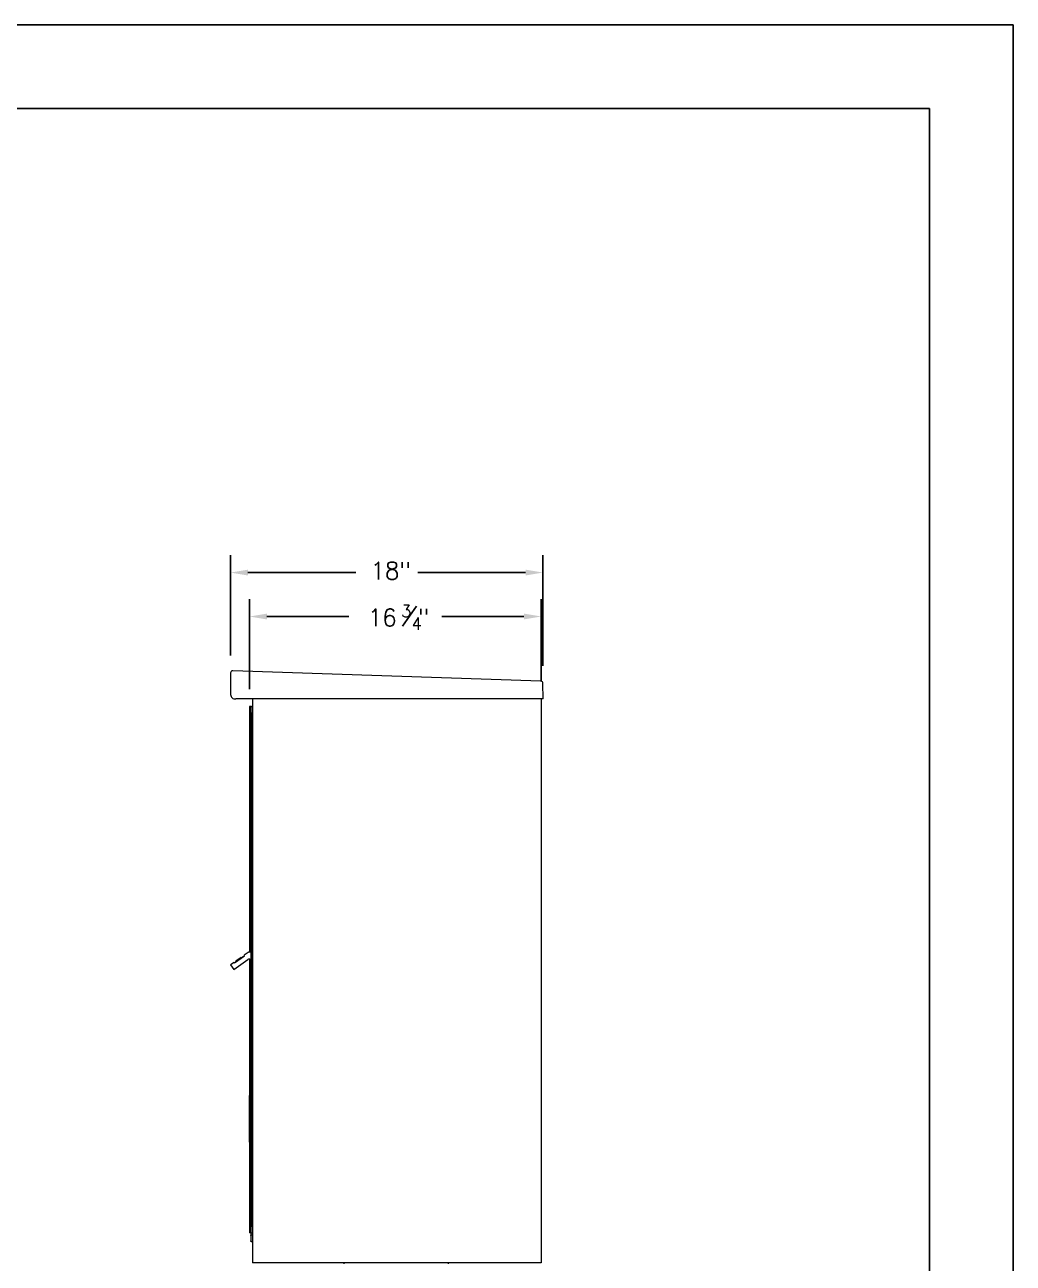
# Model space of a CAD drawing. Header units: millimetres. Extents: x 0 to 0.866, y 0 to 0.56.
# Drawn here: x 0.6025 to 0.8657, y 0.2306 to 0.5602 of the extents above; entities that cross this region are included whole.
import ezdxf

# ---------------------------------------------------------------- set-up
doc = ezdxf.new("R2010")
doc.units = ezdxf.units.MM
doc.layers.add('PRODUCT', color=1, linetype='Continuous')
doc.layers.add('SLD-0', color=179, linetype='Continuous')
doc.styles.add('SLDTEXTSTYLE0', font='SIMPLEX', dxfattribs={"width": 0.75})
doc.styles.add('SLDTEXTSTYLE1', font='SIMPLEX', dxfattribs={"width": 0.97})
doc.dimstyles.new('SLDDIMSTYLE0', dxfattribs={"dimtxt": 0.004629629629629629, "dimasz": 0.003302, "dimexe": 0, "dimexo": 0.0625, "dimgap": 0.001157407407407407, "dimtad": 0, "dimtih": 1, "dimtoh": 1, "dimdec": 0, "dimlfac": 216, "dimrnd": 1e-09, "dimzin": 12, "dimdsep": 46, "dimtxsty": 'SLDTEXTSTYLE0', "dimblk1": 'NONE', "dimblk2": 'NONE', "dimsah": 1, "dimcen": 0.09, "dimadec": 0, "dimazin": 3, "dimtfac": 1, "dimtdec": 3, "dimtofl": 0, "dimtmove": 0, "dimatfit": 3, "dimldrblk": 'NONE', "dimfxl": 0, "dimfrac": 2, "dimtolj": 1, "dimtzin": 12, "dimarcsym": 0})
doc.dimstyles.new('SLDDIMSTYLE3', dxfattribs={"dimtxt": 0.004629629629629629, "dimasz": 0.003302, "dimexe": 0, "dimexo": 0.0625, "dimgap": 0.001157407407407407, "dimtad": 0, "dimtih": 1, "dimtoh": 1, "dimdec": 0, "dimlfac": 216, "dimrnd": 1e-09, "dimzin": 12, "dimdsep": 46, "dimtxsty": 'SLDTEXTSTYLE0', "dimblk1": 'NONE', "dimblk2": 'NONE', "dimsah": 1, "dimcen": 0.09, "dimadec": 0, "dimazin": 3, "dimtol": 1, "dimtp": 3, "dimtm": 3, "dimtfac": 1, "dimtdec": 3, "dimtofl": 0, "dimtmove": 0, "dimatfit": 3, "dimldrblk": 'NONE', "dimfxl": 0, "dimfrac": 2, "dimtolj": 1, "dimtzin": 0, "dimarcsym": 0})

# ---------------------------------------------------------------- blocks, each defined once
blk = doc.blocks.new('_D_12')
at = {"layer": 'SLD-0'}
for p, q in [((0.6623911215340165, 0.3833449090920756), (0.6623911215340165, 0.407321365557564)), ((0.740066551772585, 0.3854323870136558), (0.740066551772585, 0.407321365557564)), ((0.667020751163646, 0.4026917359279343), (0.6888252872705846, 0.4026917359279343)), ((0.7030928439351591, 0.400104273516287), (0.7068104694559716, 0.4054135919924939)), ((0.7354369221429553, 0.4026917359279343), (0.7136323860360168, 0.4026917359279343))]:
    blk.add_line(p, q, dxfattribs=at)
for points in [[(0.667020751163646, 0.403463340866206), (0.667020751163646, 0.4019201309896627), (0.6623911215340165, 0.4026917359279343)], [(0.7354369221429553, 0.403463340866206), (0.7354369221429553, 0.4019201309896627), (0.740066551772585, 0.4026917359279343)]]:
    blk.add_solid(points, dxfattribs=at)
at = {"layer": 'SLD-0', "attachment_point": 1, "style": 'SLDTEXTSTYLE1'}
for s, insert, char_height in [('3', (0.7027643999944198, 0.405756744207888), 0.00324074074074074), ('16', (0.6938749549938635, 0.4047267057302865), 0.004629629629629629), ('4', (0.7055599038315902, 0.4024219279101087), 0.00324074074074074), ('"', (0.707192439144681, 0.4047267057302865), 0.004629629629629629)]:
    blk.add_mtext(s, dxfattribs=dict(at, insert=insert, char_height=char_height))
blk = doc.blocks.new('_NONE')
blk = doc.blocks.new('_D_13')
at = {"layer": 'SLD-0'}
for p, q in [((0.6573278140270086, 0.3923051315601266), (0.6573278140270086, 0.4190169338655967)), ((0.7405252200569686, 0.3895260056681252), (0.7405252200569686, 0.4190169338655967)), ((0.6619574436566382, 0.4143873042359671), (0.6906593212747929, 0.4143873042359671)), ((0.735895590427339, 0.4143873042359671), (0.7071937128091843, 0.4143873042359671))]:
    blk.add_line(p, q, dxfattribs=at)
for points in [[(0.6619574436566382, 0.4151589091742388), (0.6619574436566382, 0.4136156992976955), (0.6573278140270086, 0.4143873042359671)], [(0.735895590427339, 0.4151589091742388), (0.735895590427339, 0.4136156992976955), (0.7405252200569686, 0.4143873042359671)]]:
    blk.add_solid(points, dxfattribs=at)
at = {"layer": 'SLD-0', "insert": (0.6945890345894861, 0.4171977364178316), "char_height": 0.004629629629629629, "attachment_point": 1, "style": 'SLDTEXTSTYLE1'}
blk.add_mtext('18"', dxfattribs=at)

msp = doc.modelspace()

# ---------------------------------------------------------------- linework, layer by layer
at = {"layer": 'PRODUCT', "linetype": 'Continuous', "lineweight": 15}
for p, q in [((0.6573278140270084, 0.387675501930497), (0.6573338542870654, 0.3819183636531062)), ((0.7399884708847845, 0.3854510303250365), (0.6579021753543951, 0.3882313219691956)), ((0.7405293105278363, 0.3808032462672674), (0.7405252200569686, 0.3848963760384956)), ((0.7405295144838135, 0.3808032462672674), (0.7405252200569686, 0.3848963760384956)), ((0.7405293105278363, 0.3808032462672674), (0.6587226995746707, 0.3808032424254536)), ((0.6631684010942377, 0.3808032462672674), (0.6631684010942377, 0.2307060202032313)), ((0.740066551772585, 0.3808027573840262), (0.7400665512629679, 0.3808032462672674)), ((0.7405295144838135, 0.3808032462672674), (0.740066551772585, 0.3808027573840262)), ((0.740066551772585, 0.3808027573840262), (0.740066551772585, 0.2307060202032313)), ((0.6623911215340165, 0.3787152794624459), (0.6623911206895979, 0.3133217609439727)), ((0.6626069420517705, 0.3787152794624459), (0.6623911215340165, 0.3787152794624459)), ((0.6628227625695247, 0.3787152794624459), (0.6626069420517705, 0.3787152794624459)), ((0.6628227606426614, 0.2747776781836507), (0.6628227625695239, 0.3770486127957797)), ((0.6628227625695239, 0.3786458350180018), (0.6628227625695247, 0.3787152794624459)), ((0.6628922070139684, 0.3787152794624465), (0.6628227625695247, 0.3787152794624459)), ((0.6628227625695239, 0.3770486127957797), (0.6628227625695239, 0.3786458350180018)), ((0.6628922070139684, 0.3787152794624465), (0.6631684010942377, 0.3787152802641721)), ((0.6630472431086321, 0.376979168351335), (0.6628922070139684, 0.3769791683513351)), ((0.6631028551621172, 0.3768171313142188), (0.6631028551621172, 0.2684193407067864)), ((0.6631028551621172, 0.3768171313142188), (0.6631684036244367, 0.3768171313142188)), ((0.6619891336406408, 0.313270265520133), (0.6609300477685454, 0.3125162053884171)), ((0.6627795122053517, 0.3133217609439727), (0.6621502447517521, 0.3133217609439727)), ((0.6582900869726026, 0.3106365757587873), (0.6573472438311946, 0.309965279462491)), ((0.6573472438311946, 0.309965279462491), (0.6582199290163796, 0.3087395833786604)), ((0.6582199290163796, 0.3087395833786604), (0.6619084081862354, 0.3113657491711935)), ((0.6583974943800098, 0.3104857208561621), (0.6582900869726026, 0.3106365757587873)), ((0.658343790676306, 0.3105611483074753), (0.658758641658524, 0.3108565186778446)), ((0.6583974943800098, 0.3104857208561621), (0.6610374551759529, 0.3123653504857918)), ((0.6586789526039264, 0.3109134447803675), (0.658668674757074, 0.310906127040838)), ((0.658668674757074, 0.310906127040838), (0.658758641658524, 0.3108565186778446)), ((0.6588499907458061, 0.3110352224824336), (0.6587049379548201, 0.3109319461291573)), ((0.6587049379548201, 0.3109319461291573), (0.658758641658524, 0.3108565186778446)), ((0.658758641658524, 0.3108565186778446), (0.6601729063706361, 0.3118634631222891)), ((0.6601192026669325, 0.3119388905736017), (0.6588499907458061, 0.3110352224824336)), ((0.6588499907458061, 0.3110352224824336), (0.65890369444951, 0.3109597950311209)), ((0.6601192026669325, 0.3119388905736017), (0.6601729063706361, 0.3118634631222891)), ((0.6601554658646793, 0.3119647096619209), (0.660145188017827, 0.3119573919223917)), ((0.6601554658646793, 0.3119647096619209), (0.6601729063706361, 0.3118634631222891)), ((0.6601729063706361, 0.3118634631222891), (0.6606443279413401, 0.3121991112704373)), ((0.6606443279413401, 0.3121991112704373), (0.660698031645044, 0.3121236838191246)), ((0.6610374551759529, 0.3123653504857918), (0.6609300477685454, 0.3125162053884171)), ((0.6623911206654316, 0.3114502524470234), (0.66239112019691, 0.2751669596125643)), ((0.6631005403473021, 0.2876272871799647), (0.6631005403473021, 0.2404513612540389)), ((0.6623939454084898, 0.2628158505409285), (0.6623911215340165, 0.2386689831661497)), ((0.6628227606426614, 0.23866898302922), (0.6628616677802238, 0.2635200737478571)), ((0.6626069420517708, 0.2386689831661497), (0.6623911215340165, 0.2386689831661497)), ((0.6627563665873942, 0.2386689831661497), (0.6626069420517708, 0.2386689831661497)), ((0.6627563665873942, 0.2386689831661497), (0.6627098613913049, 0.238090279462446)), ((0.6627098613913049, 0.238090279462446), (0.6627563665873942, 0.238090279462446)), ((0.6627144893008283, 0.2379513907016238), (0.6627146196696927, 0.2379573802003339)), ((0.6627144893008283, 0.2379513907016238), (0.6627144893008283, 0.2364930574249575)), ((0.6627146196696927, 0.2379573802003339), (0.66271508682479, 0.2379642170966622)), ((0.66271508682479, 0.2379642170966622), (0.6627170369257193, 0.237977863050134)), ((0.6627170369257193, 0.237977863050134), (0.6627312091076797, 0.2380174544446227)), ((0.6627312091076797, 0.2380174544446227), (0.6628251996268317, 0.2380873905502951)), ((0.6627563665873942, 0.2386689831661497), (0.6627563665873942, 0.238090279462446)), ((0.6627563665873942, 0.2386689831661497), (0.6631684036244367, 0.2386689831661497)), ((0.6627563665873942, 0.238090279462446), (0.6631684036244367, 0.238090279462446)), ((0.6628236568617399, 0.2387402501429297), (0.6628236568617398, 0.2403337686625717)), ((0.6628251996268317, 0.2380873905502951), (0.6628533810296725, 0.2380902797144501)), ((0.6628949531569108, 0.2404050649577426), (0.6631684036244367, 0.2404513612540389)), ((0.6631005403473021, 0.2404513612540389), (0.6631684036244367, 0.2404513612540389)), ((0.6627145001649005, 0.236491685835864), (0.6627144893008283, 0.2364930574249575)), ((0.6627146522619087, 0.2364863454654577), (0.6627145001649005, 0.236491685835864)), ((0.6627150542325737, 0.2364805447299991), (0.6627146522619087, 0.2364863454654577)), ((0.6627165752026577, 0.2364690878870408), (0.6627150542325737, 0.2364805447299991)), ((0.6627184220949028, 0.2364602370633604), (0.6627165752026577, 0.2364690878870408)), ((0.6627677015256223, 0.2363837455087258), (0.6627184220949028, 0.2364602370633604)), ((0.6628533810296725, 0.2363541684121314), (0.6627677015256223, 0.2363837455087258)), ((0.6628533799098232, 0.2363541683513347), (0.6631684036244367, 0.2363541683513347)), ((0.7392621536244366, 0.2307060202032313), (0.6631684010942377, 0.2307060202032313)), ((0.6875000005073522, 0.2307060202032313), (0.6875000005073522, 0.2304282424322055)), ((0.7152777786284348, 0.2307060202032313), (0.7152777786284348, 0.2304282424322055)), ((0.740066551772585, 0.2307060202032313), (0.7392621536244366, 0.2307060202032313))]:
    msp.add_line(p, q, dxfattribs=at)
at = {"layer": 'PRODUCT'}
for p, q in [((0.66239112019691, 0.2751669596125643), (0.6623939454084898, 0.2628158505409285)), ((0.6628227606426614, 0.2747776781836507), (0.6628616677802238, 0.2635200737478571))]:
    msp.add_line(p, q, dxfattribs=at)
at = {"layer": 'PRODUCT', "linetype": 'Continuous', "lineweight": 15}
for centre, radius, start, end in [((0.6578833692767937, 0.3876760848065761), 0.0005555555555554997, 88.06011342176768, 180.0601134217813), ((0.7399696648071833, 0.3848957931624171), 0.0005555555555554992, 0.06011342172894631, 88.06011342179016), ((0.6584992115613438, 0.3819473359884222), 0.001165717364084194, 181.4241560881562, 281.0530122246258), ((0.6628922070139684, 0.3786458350180018), 6.944444444467734e-05, 90, 180), ((0.6628922070139684, 0.3770486127957797), 6.944444444462183e-05, 180, 270.0000000000008), ((0.6630472431086321, 0.3770504646476336), 7.129629629859524e-05, 270.0000000000008, 346.2000794981811), ((0.6633412810880382, 0.3769782424254015), 0.0002314814814814968, 138.3165791652307, 166.2000794983347), ((0.6621502447517521, 0.313043983166195), 0.0002777777777778729, 90, 125.4505426392038), ((0.6622440563343838, 0.3108943276004895), 0.0005787037037037633, 22.29123666348324, 125.4505426391956), ((0.6628949531569108, 0.2403337686625717), 7.129629517099723e-05, 90, 180), ((0.6628949531569108, 0.2387402501429297), 7.12962951708862e-05, 180, 268.3568050282468), ((0.6630481374008457, 0.2387402501440574), 7.12962962986978e-05, 271.6431949589656, 346.2000795242561), ((0.6633421753802845, 0.2386680279219584), 0.0002314814814814342, 138.6505288420344, 166.2000795242415)]:
    msp.add_arc(centre, radius, start, end, dxfattribs=at)
at = {"layer": 'SLD-0'}
for p, q in [((0.8657407407407408, 0.5601851851851852), (0, 0.5601851851851852)), ((0.8657407407407408, 0), (0.8657407407407408, 0.5601851851851852)), ((0.8434606481481483, 0.5379050925925927), (0.02228009259259259, 0.5379050925925927)), ((0.8434606481481483, 0.02228009259259259), (0.8434606481481483, 0.5379050925925927))]:
    msp.add_line(p, q, dxfattribs=at)

# ---------------------------------------------------------------- dimensions: what is measured, and where the dimension line sits
for base, p1, p2, text, dimstyle, picture, middle in [((0.6573278140270086, 0.4143873042359671), (0.7405252200569686, 0.3848963760384956), (0.6573278140270086, 0.387675501930497), '<>""', 'SLDDIMSTYLE0', '_D_13', (0.6989265170419886, 0.4143873042359671)), ((0.6623911215340165, 0.4026917359279343), (0.740066551772585, 0.3808027573840262), (0.6623911215340165, 0.3787152794624459), '<> ""', 'SLDDIMSTYLE3', '_D_12', (0.7012288366533007, 0.4026917359279343))]:
    dim = msp.add_linear_dim(base=base, p1=p1, p2=p2, text=text, dimstyle=dimstyle, dxfattribs=at)
    dim.commit()
    dim.dimension.update_dxf_attribs({"geometry": picture, "text_midpoint": middle, "dimtype": 160})

doc.saveas('drawing.dxf')
